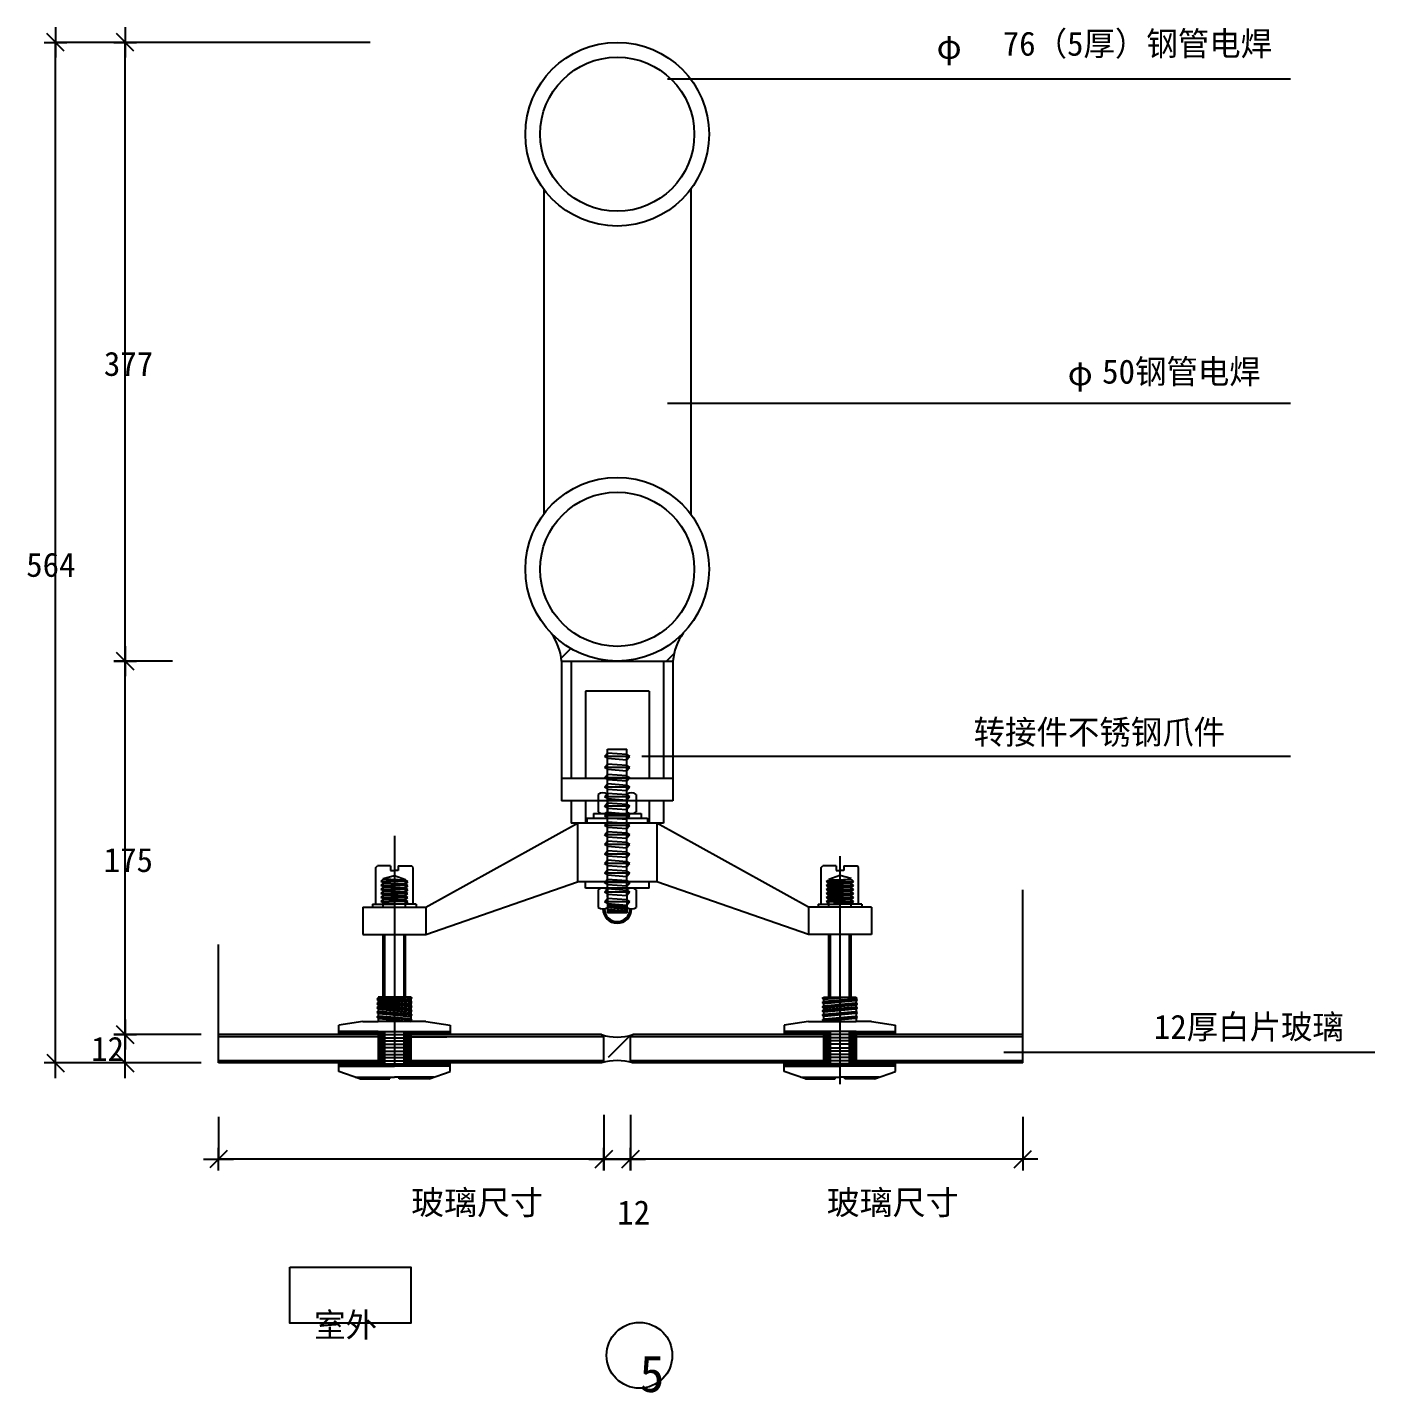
# Model space of a CAD drawing. Header units: metres. Extents: x 441243 to 621141, y 80656 to 380640.
# Drawn here: x 462247 to 601594, y 239408 to 380640 of the extents above; entities that cross this region are included whole.
import ezdxf

# ---------------------------------------------------------------- set-up
doc = ezdxf.new("R2010")
doc.units = ezdxf.units.M
for name, color, linetype in [('252', 252, 'Continuous'), ('Layer2', 2, 'Continuous'), ('Layer3', 3, 'Continuous'), ('Layer4', 6, 'Continuous'), ('Layer5', 1, 'Continuous'), ('Layer6', 8, 'Continuous'), ('Layer7', 5, 'Continuous'), ('T', 6, 'Continuous'), ('图层4', 4, 'Continuous'), ('填充', 4, 'Continuous')]:
    doc.layers.add(name, color=color, linetype=linetype)

# ---------------------------------------------------------------- blocks, each defined once
blk = doc.blocks.new('_ArchTick')
for p, q in [((0.86, 0), (-0.86, 0)), ((0, 0.65), (0, -0.65))]:
    blk.add_line(p, q)
at = {"color": 0, "linetype": 'ByBlock'}
blk.add_lwpolyline([(-0.5, -0.5), (0.5, 0.5)], dxfattribs=at)

msp = doc.modelspace()

# ---------------------------------------------------------------- hatches: boundary and pattern name
at = {"layer": 'Layer7'}
h = msp.add_hatch(dxfattribs=at)
h.set_pattern_fill('ANSI38', scale=2500)
h.paths.add_polyline_path([(516441.38, 317963.73, -0.13), (517495.69, 315083.89), (523254.85, 315083.89, -0.2)])
h.paths.add_polyline_path([(530068.33, 317963.73, -0.2), (523254.85, 315083.89), (529014.02, 315083.89, -0.13)])
h = msp.add_hatch(dxfattribs=at)
h.set_pattern_fill('ANSI38', scale=50)
h.paths.add_polyline_path([(494459.04, 273183.14), (494459.04, 273512.24), (498533.11, 273512.24), (498533.11, 276448.1), (494459.04, 276448.1), (494459.04, 276777.19), (498533.11, 276777.19), (499066.38, 276777.19), (499066.38, 273183.14)])
h.paths.add_polyline_path([(501370.03, 273183.14), (501370.03, 276777.19), (505977.37, 276777.19), (505977.37, 276448.1), (501903.3, 276448.1), (501903.3, 273512.24), (505977.37, 273512.24), (505977.37, 273183.14)])
h = msp.add_hatch(dxfattribs=at)
h.set_pattern_fill('ANSI36', scale=921.47)
h.paths.add_polyline_path([(521642.29, 273512.24), (521872.66, 273742.6), (521872.66, 276217.73), (521642.29, 276448.1, 0.16), (524867.42, 276448.1), (524637.05, 276217.73), (524637.05, 273742.6), (524867.42, 273512.24, 0.16)])
h = msp.add_hatch(dxfattribs=at)
h.set_pattern_fill('ANSI38', scale=50)
h.paths.add_polyline_path([(545139.68, 273183.14), (545139.68, 276777.19), (544606.41, 276777.19), (540532.34, 276777.19), (540532.34, 276448.1), (544606.41, 276448.1), (544606.41, 273512.24), (540532.34, 273512.24), (540532.34, 273183.14)])
h = msp.add_hatch(dxfattribs=at)
h.set_pattern_fill('ANSI38', scale=50)
h.paths.add_polyline_path([(547443.33, 273183.14), (547443.33, 276777.19), (547976.59, 276777.19), (552050.67, 276777.19), (552050.67, 276448.1), (547976.59, 276448.1), (547976.59, 273512.24), (552050.67, 273512.24), (552050.67, 273183.14)])

# ---------------------------------------------------------------- linework, layer by layer
msp.add_lwpolyline([(489412.32, 252397), (501905.07, 252397), (501905.07, 246605.91), (489412.32, 246605.91)], close=True)
at = {"layer": '252'}
for p, q in [((500218.2, 296994), (500218.2, 273400.06)), ((546291.5, 294920.71), (546291.5, 271326.76)), ((499047.17, 292524.56), (498823.38, 292289.82)), ((501389.25, 292413.14), (499047.17, 292524.56)), ((499066.38, 292587.5), (500218.2, 292916.59)), ((500218.2, 292916.59), (501370.03, 292501.08)), ((501613.03, 292289.82), (501389.25, 292413.14)), ((544896.68, 292289.82), (545120.46, 292413.14)), ((545120.46, 292413.14), (547462.54, 292524.56)), ((546291.5, 292916.59), (545139.68, 292501.08)), ((547443.33, 292587.5), (546291.5, 292916.59)), ((547462.54, 292524.56), (547686.32, 292289.82)), ((499047.17, 292164.51), (498823.38, 292289.82)), ((501613.03, 292289.82), (498823.38, 292289.82)), ((499047.17, 292113.19), (498823.38, 291878.46)), ((499047.17, 291753.15), (498823.38, 291878.46)), ((501613.03, 291878.46), (498823.38, 291878.46)), ((499047.17, 291701.83), (498823.38, 291467.09)), ((499047.17, 291341.78), (498823.38, 291467.09)), ((501613.03, 291467.09), (498823.38, 291467.09)), ((499047.17, 291290.46), (498823.38, 291055.73)), ((499047.17, 290930.41), (498823.38, 291055.73)), ((501613.03, 291055.73), (498823.38, 291055.73)), ((501389.25, 292001.78), (499047.17, 292113.19)), ((499047.17, 291753.15), (501389.25, 291642.25)), ((501389.25, 291590.41), (499047.17, 291701.83)), ((499047.17, 291341.78), (501389.25, 291230.88)), ((501389.25, 291179.05), (499047.17, 291290.46)), ((499066.38, 289625.67), (499066.38, 292289.82)), ((499066.38, 292161.15), (501389.25, 292053.61)), ((500218.2, 292093.86), (500218.2, 289399.38)), ((501370.03, 289625.67), (501370.03, 292289.82)), ((501389.25, 292053.61), (501613.03, 292289.82)), ((501613.03, 291878.46), (501389.25, 292001.78)), ((501389.25, 291642.25), (501613.03, 291878.46)), ((501613.03, 291467.09), (501389.25, 291590.41)), ((501389.25, 291230.88), (501613.03, 291467.09)), ((501613.03, 291055.73), (501389.25, 291179.05)), ((501389.25, 290819.52), (501613.03, 291055.73)), ((545120.46, 292053.61), (544896.68, 292289.82)), ((544896.68, 292289.82), (547686.32, 292289.82)), ((544896.68, 291878.46), (545120.46, 292001.78)), ((545120.46, 291642.25), (544896.68, 291878.46)), ((544896.68, 291878.46), (547686.32, 291878.46)), ((544896.68, 291467.09), (545120.46, 291590.41)), ((545120.46, 291230.88), (544896.68, 291467.09)), ((544896.68, 291467.09), (547686.32, 291467.09)), ((544896.68, 291055.73), (545120.46, 291179.05)), ((545120.46, 290819.52), (544896.68, 291055.73)), ((544896.68, 291055.73), (547686.32, 291055.73)), ((547443.33, 292161.15), (545120.46, 292053.61)), ((545120.46, 292001.78), (547462.54, 292113.19)), ((547462.54, 291753.15), (545120.46, 291642.25)), ((545120.46, 291590.41), (547462.54, 291701.83)), ((547462.54, 291341.78), (545120.46, 291230.88)), ((545120.46, 291179.05), (547462.54, 291290.46)), ((545139.68, 289625.67), (545139.68, 292289.82)), ((546291.5, 292093.86), (546291.5, 289399.38)), ((547443.33, 289625.67), (547443.33, 292289.82)), ((547462.54, 292164.51), (547686.32, 292289.82)), ((547462.54, 292113.19), (547686.32, 291878.46)), ((547462.54, 291753.15), (547686.32, 291878.46)), ((547462.54, 291701.83), (547686.32, 291467.09)), ((547462.54, 291341.78), (547686.32, 291467.09)), ((547462.54, 291290.46), (547686.32, 291055.73)), ((547462.54, 290930.41), (547686.32, 291055.73)), ((499047.17, 290879.1), (498823.38, 290644.36)), ((499047.17, 290519.05), (498823.38, 290644.36)), ((501613.03, 290644.36), (498823.38, 290644.36)), ((499047.17, 290450.79), (498823.38, 290216.06)), ((499047.17, 290090.75), (498823.38, 290216.06)), ((501613.03, 290216.06), (498823.38, 290216.06)), ((499047.17, 290930.41), (501389.25, 290819.52)), ((501389.25, 290767.68), (499047.17, 290879.1)), ((499060.33, 290461.39), (499047.17, 290462.37)), ((501370.03, 290313.24), (499047.17, 290450.79)), ((499066.38, 290515.69), (501389.25, 290408.15)), ((499066.38, 290087.39), (500889.55, 289986.68)), ((501613.03, 290644.36), (501389.25, 290767.68)), ((501389.25, 290408.15), (501613.03, 290644.36)), ((501613.03, 290216.06), (501389.25, 290339.38)), ((501389.25, 289979.85), (501613.03, 290216.06)), ((544896.68, 290644.36), (545120.46, 290767.68)), ((545120.46, 290408.15), (544896.68, 290644.36)), ((544896.68, 290644.36), (547686.32, 290644.36)), ((544896.68, 290216.06), (545120.46, 290339.38)), ((545120.46, 289979.85), (544896.68, 290216.06)), ((544896.68, 290216.06), (547686.32, 290216.06)), ((547462.54, 290930.41), (545120.46, 290819.52)), ((545120.46, 290767.68), (547462.54, 290879.1)), ((547443.33, 290515.69), (545120.46, 290408.15)), ((545139.68, 290313.24), (547462.54, 290450.79)), ((547443.33, 290087.39), (545620.15, 289986.68)), ((547449.38, 290461.39), (547462.54, 290462.37)), ((547462.54, 290879.1), (547686.32, 290644.36)), ((547462.54, 290519.05), (547686.32, 290644.36)), ((547462.54, 290450.79), (547686.32, 290216.06)), ((547462.54, 290090.75), (547686.32, 290216.06)), ((498633.71, 280186.72), (498409.92, 280083.2)), ((498633.71, 279957.89), (498409.92, 280083.2)), ((502053.73, 279779.14), (498409.92, 280083.2)), ((498633.71, 279725.29), (498409.92, 279621.77)), ((498646.87, 280328.53), (498633.71, 280329.52)), ((501829.94, 279902.46), (498633.71, 280186.72)), ((498633.71, 279957.89), (501829.94, 279640.7)), ((501829.94, 279441.03), (498633.71, 279725.29)), ((499144.03, 280335.37), (501829.94, 280068.83)), ((502053.73, 280207.27), (500518.58, 280335.37)), ((501829.94, 280330.59), (501776.15, 280335.37)), ((502053.73, 280207.27), (501829.94, 280330.59)), ((501829.94, 280068.83), (502053.73, 280207.27)), ((502053.73, 279779.14), (501829.94, 279902.46)), ((501829.94, 279640.7), (502053.73, 279779.14)), ((544455.98, 280207.27), (545991.13, 280335.37)), ((544455.98, 280207.27), (544679.76, 280330.59)), ((544679.76, 280068.83), (544455.98, 280207.27)), ((544455.98, 279779.14), (548099.78, 280083.2)), ((544455.98, 279779.14), (544679.76, 279902.46)), ((544679.76, 279640.7), (544455.98, 279779.14)), ((547365.68, 280335.37), (544679.76, 280068.83)), ((544679.76, 280330.59), (544733.56, 280335.37)), ((544679.76, 279902.46), (547876, 280186.72)), ((547876, 279957.89), (544679.76, 279640.7)), ((544679.76, 279441.03), (547876, 279725.29)), ((547862.84, 280328.53), (547876, 280329.52)), ((547876, 280186.72), (548099.78, 280083.2)), ((547876, 279957.89), (548099.78, 280083.2)), ((547876, 279725.29), (548099.78, 279621.77)), ((498633.71, 279496.46), (498409.92, 279621.77)), ((502053.73, 279317.72), (498409.92, 279621.77)), ((498633.71, 279312.43), (498409.92, 279208.92)), ((498633.71, 279083.6), (498409.92, 279208.92)), ((502053.73, 278904.86), (498409.92, 279208.92)), ((498633.71, 278851.01), (498409.92, 278747.49)), ((498633.71, 278622.18), (498409.92, 278747.49)), ((502053.73, 278443.43), (498409.92, 278747.49)), ((498633.71, 278353.82), (498409.92, 278250.31)), ((498633.71, 278124.99), (498409.92, 278250.31)), ((502053.73, 277946.25), (498409.92, 278250.31)), ((498633.71, 279496.46), (501829.94, 279179.27)), ((501829.94, 279028.18), (498633.71, 279312.43)), ((498633.71, 279083.6), (501829.94, 278766.42)), ((501829.94, 278566.75), (498633.71, 278851.01)), ((498633.71, 278622.18), (501829.94, 278304.99)), ((501829.94, 278069.57), (498633.71, 278353.82)), ((502053.73, 279317.72), (501829.94, 279441.03)), ((501829.94, 279179.27), (502053.73, 279317.72)), ((502053.73, 278904.86), (501829.94, 279028.18)), ((501829.94, 278766.42), (502053.73, 278904.86)), ((502053.73, 278443.43), (501829.94, 278566.75)), ((501829.94, 278304.99), (502053.73, 278443.43)), ((544455.98, 279317.72), (548099.78, 279621.77)), ((544455.98, 279317.72), (544679.76, 279441.03)), ((544679.76, 279179.27), (544455.98, 279317.72)), ((544455.98, 278904.86), (548099.78, 279208.92)), ((544455.98, 278904.86), (544679.76, 279028.18)), ((544679.76, 278766.42), (544455.98, 278904.86)), ((544455.98, 278443.43), (548099.78, 278747.49)), ((544455.98, 278443.43), (544679.76, 278566.75)), ((544679.76, 278304.99), (544455.98, 278443.43)), ((544455.98, 277946.25), (548099.78, 278250.31)), ((547876, 279496.46), (544679.76, 279179.27)), ((544679.76, 279028.18), (547876, 279312.43)), ((547876, 279083.6), (544679.76, 278766.42)), ((544679.76, 278566.75), (547876, 278851.01)), ((547876, 278622.18), (544679.76, 278304.99)), ((544679.76, 278069.57), (547876, 278353.82)), ((547876, 279496.46), (548099.78, 279621.77)), ((547876, 279312.43), (548099.78, 279208.92)), ((547876, 279083.6), (548099.78, 279208.92)), ((547876, 278851.01), (548099.78, 278747.49)), ((547876, 278622.18), (548099.78, 278747.49)), ((547876, 278353.82), (548099.78, 278250.31)), ((547876, 278124.99), (548099.78, 278250.31)), ((498633.71, 278124.99), (501829.94, 277807.81)), ((502053.73, 277946.25), (501829.94, 278069.57)), ((501829.94, 277807.81), (502053.73, 277946.25)), ((544455.98, 277946.25), (544679.76, 278069.57)), ((544679.76, 277807.81), (544455.98, 277946.25)), ((547876, 278124.99), (544679.76, 277807.81))]:
    msp.add_line(p, q, dxfattribs=at)
for centre, start, end in [((500491.78, 299836.57), 258.88, 276.83), ((546017.92, 299836.57), 263.17, 281.12)]:
    msp.add_arc(centre, 7387.88, start, end, dxfattribs=at)
at = {"layer": 'Layer2'}
for p, q in [((528468.03, 375317.41), (592878.9, 375317.41)), ((528464.55, 341746.82), (592878.9, 341746.82)), ((517495.69, 315083.89), (529014.02, 315083.89)), ((518482.97, 315083.89), (518482.97, 302940.25)), ((528026.74, 315083.89), (528026.74, 302940.25)), ((525791.23, 305236.5), (592878.9, 305236.5)), ((498288.02, 293739.32), (498452.56, 293903.87)), ((499823.29, 293903.87), (498452.56, 293903.87)), ((499823.29, 293903.87), (499823.29, 293410.23)), ((500613.12, 293903.87), (501983.85, 293903.87)), ((500613.12, 293903.87), (500613.12, 293410.23)), ((502148.39, 293739.32), (501983.85, 293903.87)), ((544361.32, 293739.32), (544525.86, 293903.87)), ((545896.59, 293903.87), (544525.86, 293903.87)), ((545896.59, 293903.87), (545896.59, 293410.23)), ((546686.41, 293903.87), (548057.14, 293903.87)), ((546686.41, 293903.87), (546686.41, 293410.23)), ((548221.69, 293739.32), (548057.14, 293903.87)), ((498288.02, 289954.76), (498288.02, 293739.32)), ((499823.29, 293410.23), (500218.2, 293410.23)), ((500613.12, 293410.23), (500218.2, 293410.23)), ((502148.39, 289954.76), (502148.39, 293739.32)), ((544361.32, 289954.76), (544361.32, 293739.32)), ((545896.59, 293410.23), (546291.5, 293410.23)), ((546686.41, 293410.23), (546291.5, 293410.23)), ((548221.69, 289954.76), (548221.69, 293739.32)), ((527368.51, 292244.71), (519141.2, 292244.71)), ((519963.93, 291586.52), (519963.93, 292244.71)), ((526545.78, 291586.52), (519963.93, 291586.52)), ((526545.78, 291586.52), (526545.78, 292244.71)), ((496959.8, 289625.67), (496959.8, 286814.59)), ((496959.8, 289625.67), (503476.61, 289625.67)), ((497958.92, 289954.76), (497958.92, 289625.67)), ((497958.92, 289954.76), (500218.2, 289954.76)), ((502477.48, 289954.76), (500218.2, 289954.76)), ((502477.48, 289954.76), (502477.48, 289625.67)), ((503476.61, 289625.67), (503476.61, 286814.59)), ((543033.1, 289625.67), (543033.1, 286814.59)), ((549549.91, 289625.67), (543033.1, 289625.67)), ((544032.22, 289954.76), (544032.22, 289625.67)), ((544032.22, 289954.76), (546291.5, 289954.76)), ((548550.78, 289954.76), (546291.5, 289954.76)), ((548550.78, 289954.76), (548550.78, 289625.67)), ((549549.91, 289625.67), (549549.91, 286814.59)), ((496959.8, 286814.59), (503476.61, 286814.59)), ((499066.38, 280335.37), (499066.38, 286814.59)), ((499230.93, 280335.37), (499230.93, 286814.59)), ((501205.48, 280335.37), (501205.48, 286814.59)), ((501370.03, 280335.37), (501370.03, 286814.59)), ((549549.91, 286814.59), (543033.1, 286814.59)), ((545139.68, 280335.37), (545139.68, 286814.59)), ((545304.23, 280335.37), (545304.23, 286814.59)), ((547278.78, 280335.37), (547278.78, 286814.59)), ((547443.33, 280335.37), (547443.33, 286814.59)), ((498533.11, 280335.37), (498533.11, 277817.37)), ((501903.3, 280335.37), (498533.11, 280335.37)), ((501903.3, 280335.37), (501903.3, 277817.37)), ((544606.41, 280335.37), (544606.41, 277817.37)), ((544606.41, 280335.37), (547976.59, 280335.37)), ((547976.59, 280335.37), (547976.59, 277817.37)), ((496959.8, 277817.37), (494459.04, 277421.47)), ((494459.04, 276448.1), (494459.04, 277421.47)), ((496959.8, 277817.37), (498533.11, 277817.37)), ((503476.61, 277817.37), (498533.11, 277817.37)), ((503476.61, 277817.37), (505977.37, 277421.47)), ((505977.37, 277421.47), (505977.37, 276448.1)), ((543033.1, 277817.37), (540532.34, 277421.47)), ((540532.34, 277421.47), (540532.34, 276448.1)), ((543033.1, 277817.37), (547976.59, 277817.37)), ((549549.91, 277817.37), (547976.59, 277817.37)), ((549549.91, 277817.37), (552050.67, 277421.47)), ((552050.67, 276448.1), (552050.67, 277421.47)), ((563238.17, 274642.79), (601593.95, 274642.79)), ((494459.04, 272634.12), (494459.04, 273512.24)), ((496637.47, 271883.94), (494459.04, 272634.12)), ((499066.38, 273281.87), (501370.03, 273281.87)), ((503798.94, 271883.94), (505977.37, 272634.12)), ((505977.37, 272634.12), (505977.37, 273512.24)), ((540532.34, 272634.12), (540532.34, 273512.24)), ((542710.77, 271883.94), (540532.34, 272634.12)), ((547443.33, 273281.87), (545139.68, 273281.87)), ((549872.24, 271883.94), (552050.67, 272634.12)), ((552050.67, 272634.12), (552050.67, 273512.24)), ((496159.64, 272048.49), (500218.2, 272048.49)), ((496637.47, 271883.94), (499724.57, 271883.94)), ((499724.57, 271883.94), (499724.57, 272048.49)), ((504276.77, 272048.49), (500218.2, 272048.49)), ((500711.84, 271883.94), (500711.84, 272048.49)), ((503798.94, 271883.94), (500711.84, 271883.94)), ((542232.94, 272048.49), (546291.5, 272048.49)), ((542710.77, 271883.94), (545797.86, 271883.94)), ((545797.86, 271883.94), (545797.86, 272048.49)), ((550350.06, 272048.49), (546291.5, 272048.49)), ((546785.14, 271883.94), (546785.14, 272048.49)), ((549872.24, 271883.94), (546785.14, 271883.94))]:
    msp.add_line(p, q, dxfattribs=at)
msp.add_circle((525552.87, 243270.43), 3402.4, dxfattribs=at)
at = {"layer": 'Layer3'}
for p, q in [((515654.85, 363883.77), (515654.85, 330283.89)), ((530854.85, 363883.77), (530854.85, 330283.89)), ((529014.02, 302940.25), (517495.69, 302940.25)), ((517495.69, 302940.25), (517495.69, 300636.58)), ((529014.02, 302940.25), (529014.02, 300636.58)), ((529014.02, 300636.58), (517495.69, 300636.58)), ((518482.97, 300636.58), (518482.97, 298332.92)), ((528026.74, 300636.58), (528026.74, 298332.92)), ((528026.74, 298332.92), (518482.97, 298332.92)), ((521280.3, 291421.98), (521280.3, 289611.97)), ((525229.41, 291421.98), (525229.41, 289611.97)), ((498533.11, 276448.1), (482014.7, 276448.1)), ((521642.29, 276448.1), (501903.3, 276448.1)), ((521872.66, 276217.73), (521642.29, 276448.1)), ((521872.66, 273742.6), (521872.66, 276217.73)), ((524637.05, 276217.73), (524867.42, 276448.1)), ((524637.05, 273742.6), (524637.05, 276217.73)), ((544606.41, 276448.1), (524867.42, 276448.1)), ((565197.22, 276448.1), (547976.59, 276448.1)), ((498533.11, 273512.24), (482014.7, 273512.24)), ((521642.29, 273512.24), (501903.3, 273512.24)), ((521642.29, 273512.24), (521872.66, 273742.6)), ((524867.42, 273512.24), (524637.05, 273742.6)), ((544606.41, 273512.24), (524867.42, 273512.24)), ((565197.22, 273512.24), (547976.59, 273512.24))]:
    msp.add_line(p, q, dxfattribs=at)
for centre in [(523254.85, 369583.77), (523254.85, 324583.89)]:
    msp.add_circle(centre, 9500, dxfattribs=at)
for centre, radius, start, end in [((521773.94, 290763.79), 822.73, 53.13, 126.87), ((524735.77, 290763.79), 822.73, 53.13, 126.87), ((521773.94, 290270.15), 822.73, 233.13, 306.87), ((524735.77, 290270.15), 822.73, 233.13, 306.87), ((523254.85, 289447.42), 1480.92, 180, 0), ((523254.85, 289447.42), 1316.37, 180, 0)]:
    msp.add_arc(centre, radius, start, end, dxfattribs=at)
at = {"layer": 'Layer4'}
for p, q in [((503476.61, 289625.67), (519141.2, 298332.92)), ((543033.1, 289625.67), (527368.51, 298332.92)), ((503476.61, 286814.59), (519141.2, 292244.71)), ((543033.1, 286814.59), (527368.51, 292244.71))]:
    msp.add_line(p, q, dxfattribs=at)
at = {"layer": 'Layer5'}
for p, q in [((498533.11, 276777.19), (494459.04, 276777.19)), ((498533.11, 276777.19), (505977.37, 276777.19)), ((499066.38, 273183.14), (499066.38, 276777.19)), ((499230.93, 273281.87), (499230.93, 276777.19)), ((499230.93, 276448.1), (501205.48, 276448.1)), ((499230.93, 276119.01), (501205.48, 276119.01)), ((499230.93, 275789.91), (501205.48, 275789.91)), ((499230.93, 275460.82), (501205.48, 275460.82)), ((501205.48, 273281.87), (501205.48, 276777.19)), ((501370.03, 273183.14), (501370.03, 276777.19)), ((501903.3, 276217.73), (505648.41, 276217.73)), ((547976.59, 276777.19), (540532.34, 276777.19)), ((544606.41, 276217.73), (540861.3, 276217.73)), ((545139.68, 273183.14), (545139.68, 276777.19)), ((545304.23, 273281.87), (545304.23, 276777.19)), ((547278.78, 276448.1), (545304.23, 276448.1)), ((547278.78, 276119.01), (545304.23, 276119.01)), ((547278.78, 275789.91), (545304.23, 275789.91)), ((547278.78, 275460.82), (545304.23, 275460.82)), ((547278.78, 273281.87), (547278.78, 276777.19)), ((547443.33, 273183.14), (547443.33, 276777.19)), ((547976.59, 276777.19), (552050.67, 276777.19)), ((499230.93, 275122.35), (501205.48, 275122.35)), ((499230.93, 274729.9), (501205.48, 274729.9)), ((499230.93, 274400.81), (501205.48, 274400.81)), ((499230.93, 274071.71), (501205.48, 274071.71)), ((547278.78, 275061.1), (545304.23, 275061.1)), ((547278.78, 274729.9), (545304.23, 274729.9)), ((547278.78, 274400.81), (545304.23, 274400.81)), ((547278.78, 274071.71), (545304.23, 274071.71)), ((494459.04, 273183.14), (500218.2, 273183.14)), ((499230.93, 273742.62), (501205.48, 273742.62)), ((499230.93, 273413.53), (501205.48, 273413.53)), ((505977.37, 273183.14), (500218.2, 273183.14)), ((540532.34, 273183.14), (546291.5, 273183.14)), ((547278.78, 273742.62), (545304.23, 273742.62)), ((547278.78, 273413.53), (545304.23, 273413.53)), ((552050.67, 273183.14), (546291.5, 273183.14))]:
    msp.add_line(p, q, dxfattribs=at)
at = {"layer": 'Layer6'}
for p, q in [((526545.78, 311988.24), (519963.93, 311988.24)), ((519963.93, 311988.24), (519963.93, 302940.25)), ((526545.78, 311988.24), (526545.78, 302940.25)), ((519963.93, 300636.58), (519963.93, 298332.92)), ((526545.78, 300636.58), (526545.78, 298332.92)), ((520128.48, 298826.55), (526381.23, 298826.55)), ((520128.48, 298826.55), (520128.48, 298332.92)), ((526381.23, 298826.55), (526381.23, 298332.92)), ((498533.11, 276217.73), (482014.7, 276217.73)), ((498533.11, 276448.1), (498533.11, 273512.24)), ((501903.3, 276448.1), (501903.3, 273512.24)), ((521872.66, 276217.73), (501903.3, 276217.73)), ((544606.41, 276217.73), (524637.05, 276217.73)), ((544606.41, 276448.1), (544606.41, 273512.24)), ((547976.59, 276448.1), (547976.59, 273512.24)), ((565197.22, 276217.73), (547976.59, 276217.73)), ((498533.11, 273742.6), (482014.7, 273742.6)), ((521872.66, 273742.6), (501903.3, 273742.6)), ((544606.41, 273742.6), (524637.05, 273742.6)), ((565197.22, 273742.6), (547976.59, 273742.6))]:
    msp.add_line(p, q, dxfattribs=at)
at = {"layer": 'Layer7'}
for p, q in [((522267.58, 305563.35), (521938.48, 305218.15)), ((524571.22, 305218.15), (521938.48, 305218.15)), ((522267.58, 305033.87), (521938.48, 305218.15)), ((522267.58, 305966.68), (524242.13, 305966.68)), ((522267.58, 290678.95), (522267.58, 305966.68)), ((524242.13, 305407.38), (522267.58, 305555.47)), ((524242.13, 290795.37), (524242.13, 305966.68)), ((524571.22, 305218.15), (524242.13, 305399.5)), ((524242.13, 304870.78), (524571.22, 305218.15)), ((522267.58, 304425.99), (521938.48, 304080.79)), ((524571.22, 304080.79), (521938.48, 304080.79)), ((522267.58, 303896.51), (521938.48, 304080.79)), ((522267.58, 305028.92), (524242.13, 304880.83)), ((524242.13, 304270.02), (522267.58, 304418.11)), ((522267.58, 303891.57), (524242.13, 303743.47)), ((524571.22, 304080.79), (524242.13, 304262.14)), ((524242.13, 303733.42), (524571.22, 304080.79)), ((522267.58, 303369.65), (521938.48, 303024.45)), ((524571.22, 303024.45), (521938.48, 303024.45)), ((522267.58, 302840.17), (521938.48, 303024.45)), ((522267.58, 302382.37), (521938.48, 302037.17)), ((524242.13, 303213.68), (522267.58, 303361.77)), ((522267.58, 302835.22), (524242.13, 302687.13)), ((524242.13, 302226.4), (522267.58, 302374.49)), ((524571.22, 303024.45), (524242.13, 303205.8)), ((524242.13, 302677.08), (524571.22, 303024.45)), ((521280.3, 301294.75), (521280.3, 299484.74)), ((524571.22, 302037.17), (521938.48, 302037.17)), ((522267.58, 301852.89), (521938.48, 302037.17)), ((522267.58, 301395.09), (521938.48, 301049.9)), ((524571.22, 301049.9), (521938.48, 301049.9)), ((522267.58, 300865.61), (521938.48, 301049.9)), ((522267.58, 301847.95), (524242.13, 301699.85)), ((524242.13, 301239.13), (522267.58, 301387.22)), ((522267.58, 301294.75), (522267.58, 299484.74)), ((522267.58, 300860.67), (524242.13, 300712.58)), ((524571.22, 302037.17), (524242.13, 302218.52)), ((524242.13, 301689.8), (524571.22, 302037.17)), ((524242.13, 301294.75), (524242.13, 299484.74)), ((524571.22, 301049.9), (524242.13, 301231.25)), ((524242.13, 300702.53), (524571.22, 301049.9)), ((525229.41, 301294.75), (525229.41, 299484.74)), ((522267.58, 300407.82), (521938.48, 300062.62)), ((524571.22, 300062.62), (521938.48, 300062.62)), ((522267.58, 299878.34), (521938.48, 300062.62)), ((522267.58, 299420.54), (521938.48, 299075.34)), ((524242.13, 300251.85), (522267.58, 300399.94)), ((522267.58, 299873.39), (524242.13, 299725.3)), ((524242.13, 299264.57), (522267.58, 299412.66)), ((524571.22, 300062.62), (524242.13, 300243.97)), ((524242.13, 299715.25), (524571.22, 300062.62)), ((520786.66, 299320.19), (525723.05, 299320.19)), ((520786.66, 299320.19), (520786.66, 298826.55)), ((524571.22, 299075.34), (521938.48, 299075.34)), ((522267.58, 298891.06), (521938.48, 299075.34)), ((522267.58, 298433.26), (521938.48, 298088.07)), ((524571.22, 298088.07), (521938.48, 298088.07)), ((522267.58, 297903.78), (521938.48, 298088.07)), ((522267.58, 298886.12), (524242.13, 298738.02)), ((524242.13, 298277.29), (522267.58, 298425.39)), ((524571.22, 299075.34), (524242.13, 299256.69)), ((524242.13, 298727.97), (524571.22, 299075.34)), ((524571.22, 298088.07), (524242.13, 298269.41)), ((524242.13, 297740.69), (524571.22, 298088.07)), ((525723.05, 299320.19), (525723.05, 298826.55)), ((522267.58, 297445.98), (521938.48, 297100.79)), ((524571.22, 297100.79), (521938.48, 297100.79)), ((522267.58, 296916.5), (521938.48, 297100.79)), ((522267.58, 297898.84), (524242.13, 297750.75)), ((524242.13, 297290.02), (522267.58, 297438.11)), ((522267.58, 296911.56), (524242.13, 296763.47)), ((524571.22, 297100.79), (524242.13, 297282.14)), ((524242.13, 296753.42), (524571.22, 297100.79)), ((522267.58, 296458.71), (521938.48, 296113.51)), ((524571.22, 296113.51), (521938.48, 296113.51)), ((522267.58, 295929.23), (521938.48, 296113.51)), ((522267.58, 295471.43), (521938.48, 295126.24)), ((524242.13, 296302.74), (522267.58, 296450.83)), ((522267.58, 295924.28), (524242.13, 295776.19)), ((524242.13, 295315.46), (522267.58, 295463.55)), ((524571.22, 296113.51), (524242.13, 296294.86)), ((524242.13, 295766.14), (524571.22, 296113.51)), ((524571.22, 295126.24), (524242.13, 295307.58)), ((524571.22, 295126.24), (521938.48, 295126.24)), ((522267.58, 294941.95), (521938.48, 295126.24)), ((522267.58, 294484.15), (521938.48, 294138.96)), ((524571.22, 294138.96), (521938.48, 294138.96)), ((522267.58, 293954.67), (521938.48, 294138.96)), ((522267.58, 294937.01), (524242.13, 294788.92)), ((524242.13, 294328.19), (522267.58, 294476.28)), ((522267.58, 293949.73), (524242.13, 293801.64)), ((524242.13, 294778.86), (524571.22, 295126.24)), ((524571.22, 294138.96), (524242.13, 294320.31)), ((524242.13, 293791.59), (524571.22, 294138.96)), ((522267.58, 293496.88), (521938.48, 293151.68)), ((524571.22, 293151.68), (521938.48, 293151.68)), ((522267.58, 292967.4), (521938.48, 293151.68)), ((522267.58, 292509.6), (521938.48, 292164.4)), ((524242.13, 293340.91), (522267.58, 293489)), ((522267.58, 292962.45), (524242.13, 292814.36)), ((524242.13, 292353.63), (522267.58, 292501.72)), ((524571.22, 293151.68), (524242.13, 293333.03)), ((524242.13, 292804.31), (524571.22, 293151.68)), ((524571.22, 292164.4), (521938.48, 292164.4)), ((522267.58, 291980.12), (521938.48, 292164.4)), ((522267.58, 291522.32), (521938.48, 291177.13)), ((524571.22, 291177.13), (521938.48, 291177.13)), ((522267.58, 290992.84), (521938.48, 291177.13)), ((522267.58, 291975.18), (524242.13, 291827.08)), ((524242.13, 291366.35), (522267.58, 291514.45)), ((522267.58, 291421.98), (522267.58, 289030.82)), ((522267.58, 290987.9), (524242.13, 290839.81)), ((524571.22, 292164.4), (524242.13, 292345.75)), ((524242.13, 291817.03), (524571.22, 292164.4)), ((524242.13, 291421.98), (524242.13, 289611.97)), ((524571.22, 291177.13), (524242.13, 291358.48)), ((524242.13, 290829.75), (524571.22, 291177.13)), ((522267.58, 290535.04), (521938.48, 290189.85)), ((524571.22, 290189.85), (521938.48, 290189.85)), ((522267.58, 290005.56), (521938.48, 290189.85)), ((524242.13, 290379.08), (522267.58, 290527.17)), ((522267.58, 290000.62), (524242.13, 289852.53)), ((524242.13, 289744), (522267.58, 289936.41)), ((524242.13, 289565.71), (522267.58, 289758.11)), ((524242.13, 289387.41), (522267.58, 289579.82)), ((524571.22, 290189.85), (524242.13, 290371.2)), ((524242.13, 289842.48), (524571.22, 290189.85)), ((524242.13, 289611.97), (524242.13, 289030.82)), ((524242.13, 289209.12), (522267.58, 289401.52)), ((524242.13, 289030.82), (522267.58, 289223.23)), ((524242.13, 289030.82), (522267.58, 289030.82))]:
    msp.add_line(p, q, dxfattribs=at)
for centre, radius, start, end in [((511718.73, 314601.85), 5797.04, 4.77, 35.45), ((534790.98, 314601.85), 5797.04, 144.55, 175.23), ((521773.94, 300636.56), 822.73, 53.13, 126.87), ((524735.77, 300636.56), 822.73, 53.13, 126.87), ((521773.94, 300142.92), 822.73, 233.13, 306.87), ((524735.77, 300142.92), 822.73, 233.13, 306.87), ((523254.85, 281424.98), 5231.61, 252.05, 287.95), ((523254.85, 268535.35), 5231.61, 72.05, 107.95)]:
    msp.add_arc(centre, radius, start, end, dxfattribs=at)
at = {"layer": '图层4'}
for p, q in [((497711.2, 379083.77), (465058.78, 379083.77)), ((465158.78, 273462.24), (465158.78, 379133.77)), ((497711.2, 379083.77), (472267.54, 379083.77)), ((472367.54, 315033.89), (472367.54, 379133.77)), ((477274.05, 315083.89), (472267.54, 315083.89)), ((477274.05, 315083.89), (472267.54, 315083.89)), ((472367.54, 276398.1), (472367.54, 315133.89)), ((565197.22, 273512.24), (565197.22, 291415.15)), ((482014.7, 273512.24), (482014.7, 285752.48)), ((477274.05, 276448.1), (472267.54, 276448.1)), ((480234.58, 276448.1), (472367.54, 276448.1)), ((472367.54, 273512.24), (472367.54, 276448.1)), ((479823.12, 273512.24), (465058.78, 273512.24)), ((480234.58, 273512.24), (472367.54, 273512.24)), ((482014.7, 267932.36), (482014.7, 263472.36)), ((521872.66, 268162.73), (521872.66, 263472.36)), ((521872.66, 268162.73), (521872.66, 263472.36)), ((524637.05, 268162.73), (524637.05, 263472.36)), ((524637.05, 268162.73), (524637.05, 263472.36)), ((565197.22, 267932.36), (565197.22, 263472.36)), ((521922.66, 263572.36), (481964.7, 263572.36)), ((524687.05, 263572.36), (521822.66, 263572.36)), ((565247.22, 263572.36), (524587.05, 263572.36))]:
    msp.add_line(p, q, dxfattribs=at)
at = {"layer": '填充'}
for p, q in [((517495.69, 315083.89), (517495.69, 302940.25)), ((529014.02, 315083.89), (529014.02, 302940.25)), ((519141.2, 298332.92), (519141.2, 292244.71)), ((527368.51, 298332.92), (527368.51, 292244.71))]:
    msp.add_line(p, q, dxfattribs=at)
for centre in [(523254.85, 369583.77), (523254.85, 324583.89)]:
    msp.add_circle(centre, 7974.31, dxfattribs=at)

# ---------------------------------------------------------------- block references
at = {"layer": '图层4', "xscale": 1810, "yscale": 1810, "zscale": 1810}
for p, rotation in [((465158.78, 379083.77), 90), ((472367.54, 379083.77), 90), ((472367.54, 315083.89), 90), ((472367.54, 315083.89), 270), ((472367.54, 276448.1), 90), ((472367.54, 276448.1), 270), ((465158.78, 273512.24), 270), ((472367.54, 273512.24), 270), ((482014.7, 263572.36), 180), ((521872.66, 263572.36), 180), ((524637.05, 263572.36), 180)]:
    msp.add_blockref('_ArchTick', p, dxfattribs=dict(at, rotation=rotation))
for p in [(521872.66, 263572.36), (524637.05, 263572.36), (565197.22, 263572.36)]:
    msp.add_blockref('_ArchTick', p, dxfattribs=at)

# ---------------------------------------------------------------- texts
at = {"layer": 'Layer2'}
for s, p in [('转接件不锈钢爪件', (560119.14, 306489.96)), ('12厚白片玻璃', (578755.11, 276006.12))]:
    msp.add_text(s, height=2500, dxfattribs=at).set_placement(p)
at = {"layer": 'Layer2', "attachment_point": 1}
for s, insert, char_height in [('    76（5厚）钢管电焊', (556325.24, 380201.72), 2500), ('{\\fArial|b0|i0|c0|p32;  }50钢管电焊', (571464.67, 346282.67), 2500), ('5', (525552.87, 243270.43), 3800)]:
    msp.add_mtext(s, dxfattribs=dict(at, insert=insert, char_height=char_height))
at = {"layer": 'Layer6', "insert": (491911.35, 247658.84), "char_height": 2500, "attachment_point": 1}
msp.add_mtext('室外', dxfattribs=at)
at = {"layer": 'T'}
for p in [(556290.53, 377385.83), (569847.48, 343615.29)]:
    msp.add_text('φ', height=2500, dxfattribs=at).set_placement(p)
at = {"layer": '图层4', "char_height": 2500, "attachment_point": 1}
for s, insert in [('377', (470165.31, 347083.83)), ('564', (462131.25, 326298)), ('175', (470143.64, 295766)), ('\\A1;12', (468848.04, 276228.29)), ('{\\f宋体|b0|i0|c134|p2;玻璃尺寸}', (501943.68, 260335.88)), ('{\\f宋体|b0|i0|c134|p2;玻璃尺寸}', (544917.14, 260335.88)), ('12', (523254.85, 259301.29))]:
    msp.add_mtext(s, dxfattribs=dict(at, insert=insert))

doc.saveas('drawing.dxf')
